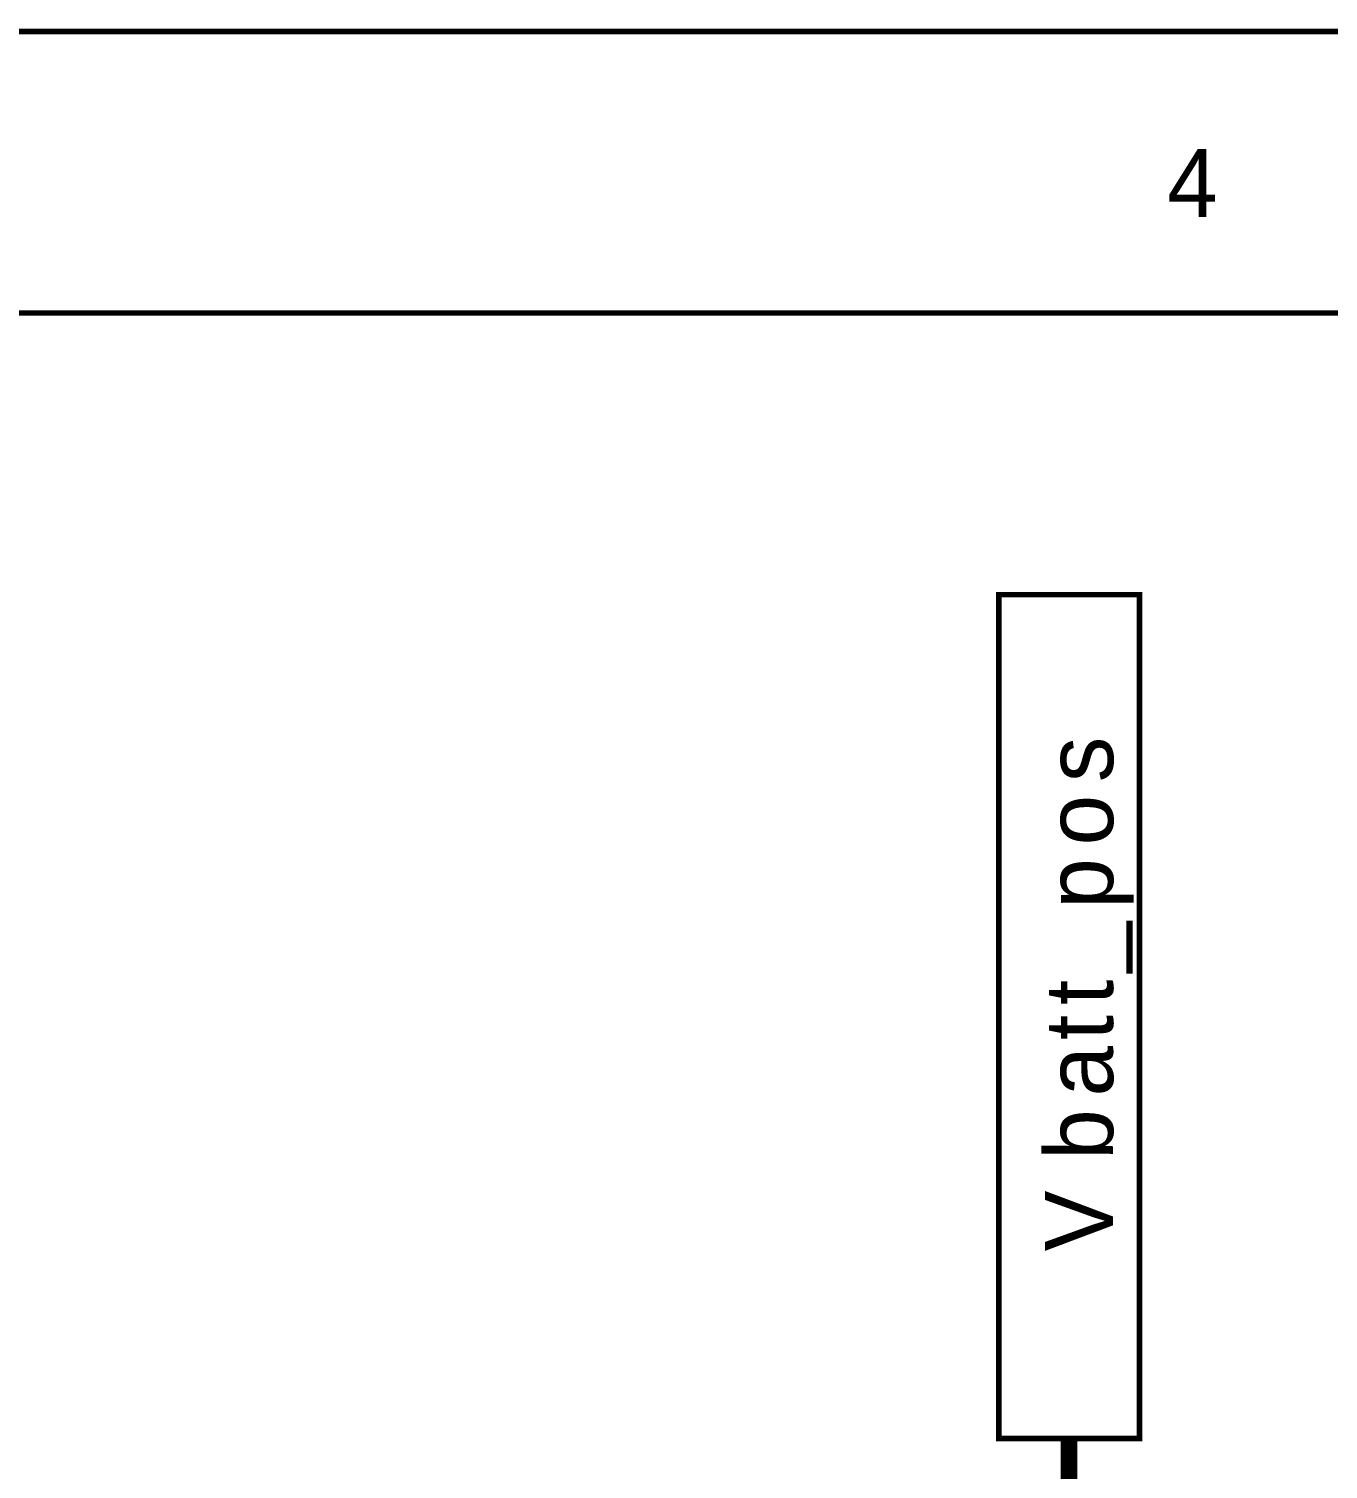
# Model space of a CAD drawing. Header units: millimetres. Extents: x 0 to 9.5, y 0 to 7.5.
# Drawn here: x 7.46 to 8.384, y 6.478 to 7.502 of the extents above; entities that cross this region are included whole.
import ezdxf

# ---------------------------------------------------------------- set-up
doc = ezdxf.new("R2010")
doc.units = ezdxf.units.MM
doc.header["$MEASUREMENT"] = 0
doc.layers.add('Sheet', color=255, linetype='Continuous')

msp = doc.modelspace()

# ---------------------------------------------------------------- linework, layer by layer
at = {"layer": 'Sheet', "const_width": 0.0039}
for points in [[(0.0008, 7.5), (0.0008, 0), (9.4996, 0), (9.4996, 7.5), (0.0008, 7.5), (0.0008, 7.5)], [(0.0008, 7.5), (9.4996, 7.5), (9.4996, 0), (0.0008, 0), (0.0008, 7.5)], [(0.2009, 7.2999), (0.2009, 0.1997), (9.2995, 0.1997), (9.2995, 7.2999), (0.2009, 7.2999), (0.2009, 7.2999)], [(0.2009, 7.2999), (9.2995, 7.2999), (9.2995, 0.1997), (0.2009, 0.1997), (0.2009, 7.2999)], [(8.1497, 7.0997), (8.1497, 6.4997), (8.2498, 6.4997), (8.2498, 7.0997), (8.1497, 7.0997), (8.1497, 7.0997)], [(8.2498, 6.4997), (8.1497, 6.4997), (8.1497, 7.0997), (8.2498, 7.0997), (8.2498, 6.4997)]]:
    msp.add_lwpolyline(points, close=True, dxfattribs=at)
at = {"layer": 'Sheet', "const_width": 0.0118}
msp.add_lwpolyline([(7.8996, 5.9998), (7.8996, 6.2996), (8.0997, 6.2996), (8.1997, 6.2996), (8.1997, 6.4997)], dxfattribs=at)

# ---------------------------------------------------------------- texts
at = {"layer": 'Sheet'}
msp.add_text('4', height=0.0484, dxfattribs=at).set_placement((8.2694, 7.3682))
for s, p in [('s', (8.231, 6.9663)), ('o', (8.231, 6.9213)), ('p', (8.231, 6.8763)), ('_', (8.231, 6.8312)), ('t', (8.231, 6.8079)), ('t', (8.231, 6.7829)), ('a', (8.231, 6.7428)), ('b', (8.231, 6.6978)), ('V', (8.231, 6.6328))]:
    msp.add_text(s, height=0.0484, rotation=90, dxfattribs=at).set_placement(p)

doc.saveas('drawing.dxf')
